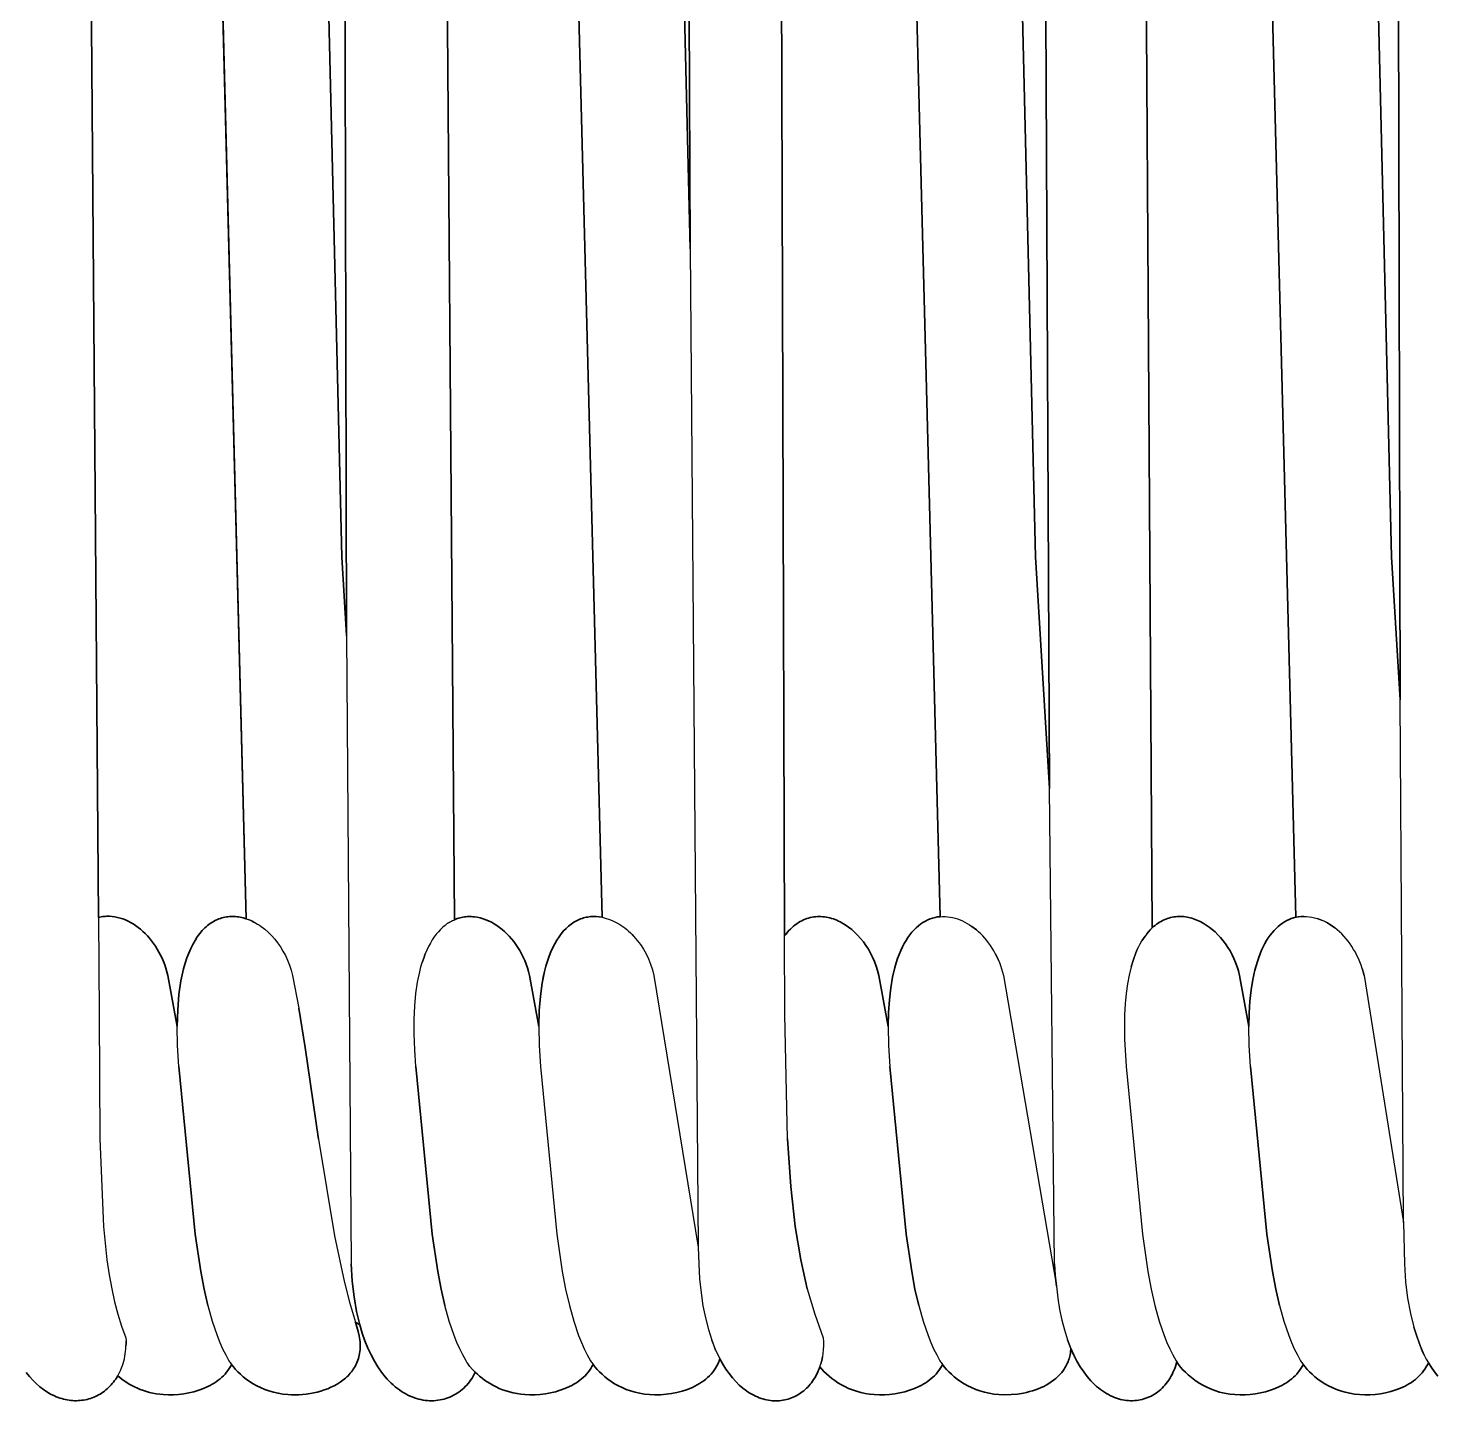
# Model space of a CAD drawing. Header units: millimetres. Extents: x 0 to 1881, y -1115 to 723.
# Drawn here: x 1306 to 1381.3, y -1089.4 to -1016.1 of the extents above; entities that cross this region are included whole.
import ezdxf

# ---------------------------------------------------------------- set-up
doc = ezdxf.new("R2010")
doc.units = ezdxf.units.MM
doc.layers.add('Blocks', color=7, linetype='Continuous')
doc.layers.add('Blocks$Inner', color=7, linetype='Continuous', lineweight=25, true_color=0x007f00)
doc.layers.add('Blocks$Outline', color=7, linetype='Continuous', lineweight=35, true_color=0xff3f3f)

# ---------------------------------------------------------------- blocks, each defined once
blk = doc.blocks.new('PK4 Lounge Chair Top')
at = {"layer": 'Blocks$Inner'}
for p, q in [((169.142, 52.365), (180.15, -373.057)), ((150.492, 38.256), (161.137, -373.135)), ((211.934, -373.203), (211.761, -373.138))]:
    blk.add_line(p, q, dxfattribs=at)
for points in [[(163.133, 57.37), (165.096, -172.258), (166.271, -257.038), (166.491, -358.009), (166.747, -391.571), (166.802, -392.492), (166.9, -393.34), (167.037, -394.122), (167.208, -394.839), (167.037, -394.122), (166.9, -393.34), (166.802, -392.492), (166.747, -391.571)], [(168.965, 79.216), (169.142, 52.365), (170.708, -175.589), (172.266, -373.185)], [(184.526, -257.038), (184.862, -337.336), (185.295, -390.679), (185.318, -391.571), (185.363, -392.372), (185.439, -393.118), (185.543, -393.814), (185.672, -394.462), (185.832, -395.086), (186.015, -395.658), (186.22, -396.178), (186.33, -396.42), (186.445, -396.65), (186.602, -396.933), (186.767, -397.196), (186.937, -397.439), (187.113, -397.661), (187.294, -397.864), (187.48, -398.048), (187.669, -398.213), (187.861, -398.359), (187.958, -398.425), (188.056, -398.486), (188.154, -398.544), (188.253, -398.596), (188.351, -398.644), (188.451, -398.688), (188.55, -398.727), (188.649, -398.762), (188.749, -398.793), (188.848, -398.82), (188.947, -398.842), (189.046, -398.861), (189.144, -398.875), (189.242, -398.885), (189.34, -398.891), (189.437, -398.893), (189.534, -398.891), (189.629, -398.885), (189.724, -398.875), (189.818, -398.862), (189.912, -398.844), (190.004, -398.823), (190.095, -398.798), (190.185, -398.77), (190.273, -398.738), (190.361, -398.702), (190.447, -398.662), (190.531, -398.619), (190.614, -398.573), (190.695, -398.523), (190.775, -398.47), (190.852, -398.414), (190.928, -398.354), (191.002, -398.29), (191.074, -398.224), (191.144, -398.154), (191.211, -398.082), (191.276, -398.006), (191.339, -397.927), (191.4, -397.845), (191.458, -397.759), (191.513, -397.671), (191.566, -397.58), (191.616, -397.486), (191.663, -397.39), (191.707, -397.29), (191.748, -397.188), (191.787, -397.083), (191.841, -396.911)], [(209.257, -373.941), (209.351, -373.829), (209.446, -373.724), (209.544, -373.628), (208.295, -175.589), (207.652, -2.904), (207.345, 79.216)], [(220.869, -376.161), (220.822, -375.972), (220.768, -375.787), (220.822, -375.972), (220.869, -376.161), (222.985, -389.36), (222.791, -361.435), (222.557, -257.038), (221.381, -172.258), (219.693, 57.053), (219.546, 81.434)], [(150.692, 80.827), (150.604, 80.715), (150.518, 80.598), (150.353, 80.35), (150.2, 80.082), (150.229, 79.874), (150.25, 79.66), (150.263, 79.44), (150.267, 79.216), (150.492, 38.256), (151.693, -175.589), (153.25, -373.065)], [(197.057, -373.509), (197.178, -373.416), (197.301, -373.333), (197.427, -373.26), (197.554, -373.197), (197.684, -373.144), (197.814, -373.101), (197.88, -373.082), (197.947, -373.066), (198.08, -373.041), (198.214, -373.025), (189.186, -24.148), (186.586, 76.332), (186.571, 76.831), (186.579, 77.306), (186.611, 77.758)], [(201.164, -374.995), (201.241, -375.149), (201.314, -375.308), (201.381, -375.471), (201.443, -375.638), (201.5, -375.808), (201.55, -375.983), (201.594, -376.161), (204.428, -392.768), (204.372, -392.185), (204.334, -391.571), (204.058, -366.17), (203.32, -353.794), (193.409, 58.274), (193.255, 58.471), (193.106, 58.685), (192.96, 58.915), (192.82, 59.161), (192.685, 59.422), (192.557, 59.7)], [(156.347, 57.529), (166.24, -353.794), (166.491, -358.009)], [(184.862, -337.336), (175.368, 57.29), (175.436, 57.278), (175.504, 57.269), (175.571, 57.262), (175.638, 57.259)], [(204.058, -366.17), (203.541, -257.038), (201.478, 57.455)], [(212.443, 57.501), (222.335, -353.794), (222.791, -361.435)], [(216.622, -373.299), (216.74, -373.233), (216.861, -373.177), (216.983, -373.129), (217.106, -373.089), (217.23, -373.057), (207.652, -2.904)], [(189.905, -374.053), (189.28, -175.589), (189.186, -24.148)], [(153.822, -373.006), (153.678, -373.006), (153.534, -373.015), (153.463, -373.024), (153.392, -373.035), (153.321, -373.048), (153.25, -373.065), (153.278, -378.26), (153.322, -384.903), (153.516, -389.57), (153.696, -391.363), (153.812, -392.158)], [(157.451, -378.886), (156.947, -376.161), (156.899, -375.97), (156.844, -375.782), (156.782, -375.6), (156.714, -375.421), (156.64, -375.247), (156.56, -375.078), (156.474, -374.914), (156.382, -374.756), (156.285, -374.602), (156.184, -374.455), (156.078, -374.313), (155.967, -374.178), (155.852, -374.048), (155.734, -373.925), (155.612, -373.809), (155.486, -373.7), (155.358, -373.598), (155.226, -373.503), (155.093, -373.416), (154.957, -373.337), (154.819, -373.265), (154.679, -373.202), (154.538, -373.147), (154.396, -373.101), (154.253, -373.063), (154.11, -373.035), (153.966, -373.016), (153.822, -373.006), (153.75, -373.004), (153.678, -373.006), (153.606, -373.009), (153.534, -373.015)], [(159.367, -373.293), (159.291, -373.339), (159.216, -373.389), (159.142, -373.443), (159.069, -373.501)], [(159.52, -373.211), (159.443, -373.25), (159.367, -373.293), (159.443, -373.25), (159.52, -373.211), (159.598, -373.175), (159.677, -373.144), (159.756, -373.115)], [(159.598, -373.175), (159.677, -373.144), (159.756, -373.115), (159.835, -373.09), (159.915, -373.069), (159.995, -373.051)], [(159.835, -373.09), (159.915, -373.069), (159.995, -373.051), (160.076, -373.036), (160.157, -373.025), (160.239, -373.017), (160.32, -373.012), (160.402, -373.011), (160.484, -373.012), (160.566, -373.017), (160.648, -373.025), (160.729, -373.036), (160.811, -373.05), (160.975, -373.087), (161.137, -373.135), (161.241, -373.172), (161.343, -373.214), (161.445, -373.26), (161.547, -373.31), (161.647, -373.364), (161.547, -373.31), (161.446, -373.26), (161.344, -373.214), (161.241, -373.172)], [(160.484, -373.012), (160.566, -373.017), (160.648, -373.025)], [(160.811, -373.05), (160.893, -373.067), (160.975, -373.087)], [(172.136, -373.246), (172.008, -373.317), (171.882, -373.398), (171.759, -373.49), (171.638, -373.592), (171.52, -373.705), (171.405, -373.828), (171.293, -373.963), (171.185, -374.11), (171.08, -374.267), (170.98, -374.437), (170.883, -374.618), (170.792, -374.812), (170.705, -375.017), (170.623, -375.235), (170.546, -375.466)], [(171.882, -373.398), (172.008, -373.317), (172.136, -373.246), (172.266, -373.185), (172.34, -373.155), (172.414, -373.128), (172.489, -373.104), (172.564, -373.083), (172.64, -373.066), (172.715, -373.051), (172.792, -373.039), (172.868, -373.029), (172.945, -373.023), (173.021, -373.02), (173.098, -373.019), (173.175, -373.021), (173.252, -373.026), (173.329, -373.034)], [(172.564, -373.083), (172.64, -373.066), (172.715, -373.051)], [(173.021, -373.02), (173.098, -373.019), (173.175, -373.021), (173.252, -373.026), (173.329, -373.034), (173.483, -373.057), (173.636, -373.09), (173.789, -373.134), (173.94, -373.187), (174.089, -373.251), (174.238, -373.323), (174.383, -373.405), (174.527, -373.496), (174.667, -373.595)], [(177.973, -373.933), (178.099, -373.783), (178.23, -373.648), (178.364, -373.526), (178.432, -373.471), (178.502, -373.419), (178.572, -373.37), (178.642, -373.324), (178.714, -373.282)], [(178.572, -373.37), (178.642, -373.324), (178.714, -373.282), (178.786, -373.243), (178.859, -373.207), (178.932, -373.174), (179.006, -373.145), (179.08, -373.118), (179.155, -373.095), (179.23, -373.075), (179.306, -373.057), (179.382, -373.043), (179.458, -373.032), (179.534, -373.023), (179.611, -373.018), (179.534, -373.023), (179.458, -373.032)], [(178.859, -373.207), (178.932, -373.174), (179.006, -373.145), (179.08, -373.118)], [(179.611, -373.018), (179.688, -373.015), (179.765, -373.015), (179.842, -373.018), (179.996, -373.033), (180.15, -373.057), (180.265, -373.083), (180.379, -373.114), (180.493, -373.15), (180.606, -373.192), (180.718, -373.24), (180.829, -373.292), (180.939, -373.35)], [(180.718, -373.24), (180.829, -373.292), (180.939, -373.35), (181.047, -373.413), (181.155, -373.48), (181.26, -373.553), (181.364, -373.63)], [(190.057, -384.903), (189.914, -378.26), (189.905, -374.053), (189.981, -373.953), (190.059, -373.858), (190.138, -373.769), (190.219, -373.685), (190.301, -373.606), (190.385, -373.533), (190.469, -373.465), (190.556, -373.402), (190.643, -373.343), (190.731, -373.29), (190.821, -373.242), (190.911, -373.199), (191.002, -373.16), (191.094, -373.126), (191.186, -373.097), (191.094, -373.126), (191.002, -373.16), (190.911, -373.199)], [(191.657, -373.02), (191.562, -373.027), (191.467, -373.038), (191.373, -373.053), (191.279, -373.073), (191.186, -373.097)], [(194.797, -375.664), (194.708, -375.426), (194.609, -375.197), (194.499, -374.977), (194.38, -374.766), (194.251, -374.564), (194.114, -374.373), (193.969, -374.192), (193.818, -374.022), (193.659, -373.863), (193.494, -373.717), (193.324, -373.583), (193.15, -373.462), (192.971, -373.355), (192.88, -373.306), (192.789, -373.261), (192.696, -373.22), (192.604, -373.182), (192.51, -373.148), (192.416, -373.118), (192.322, -373.092), (192.227, -373.069), (192.132, -373.051), (192.037, -373.036), (191.942, -373.026), (191.847, -373.02), (191.752, -373.018), (191.657, -373.02), (191.562, -373.027), (191.467, -373.038), (191.373, -373.053)], [(191.942, -373.026), (192.037, -373.036), (192.132, -373.051), (192.227, -373.069), (192.322, -373.092)], [(192.971, -373.355), (192.789, -373.261), (192.604, -373.182), (192.51, -373.148), (192.416, -373.118)], [(195.872, -375.491), (195.947, -375.262), (196.027, -375.044), (196.112, -374.839), (196.201, -374.645), (196.295, -374.464), (196.393, -374.294), (196.495, -374.135), (196.601, -373.988), (196.71, -373.852), (196.823, -373.727), (196.938, -373.613), (197.057, -373.509), (197.177, -373.416), (197.301, -373.333)], [(197.947, -373.066), (197.814, -373.101), (197.684, -373.144), (197.554, -373.197)], [(198.214, -373.025), (198.348, -373.018), (198.482, -373.019), (198.615, -373.029), (198.749, -373.046), (198.883, -373.072), (199.016, -373.105), (199.149, -373.146), (199.28, -373.194), (199.411, -373.25), (199.54, -373.312), (199.667, -373.382), (199.793, -373.458), (199.916, -373.541), (200.038, -373.631), (200.157, -373.727)], [(210.618, -373.054), (210.531, -373.074), (210.445, -373.097), (210.359, -373.124), (210.274, -373.156), (210.189, -373.191), (210.105, -373.231), (210.022, -373.275), (209.94, -373.323), (209.859, -373.375), (209.779, -373.431), (209.699, -373.492), (209.621, -373.558), (209.544, -373.628)], [(210.969, -373.015), (210.881, -373.019), (210.793, -373.027), (210.705, -373.039), (210.618, -373.054), (210.531, -373.074), (210.445, -373.097)], [(211.498, -373.066), (211.41, -373.049), (211.322, -373.035), (211.234, -373.024), (211.145, -373.018), (211.057, -373.014), (210.969, -373.015), (210.881, -373.019), (210.793, -373.027)], [(212.759, -373.708), (212.601, -373.584), (212.44, -373.471), (212.274, -373.369), (212.106, -373.28), (211.934, -373.203), (211.848, -373.169), (211.761, -373.138), (211.674, -373.111), (211.586, -373.087), (211.498, -373.066), (211.586, -373.087), (211.674, -373.111)], [(216.167, -373.651), (216.277, -373.549), (216.39, -373.457), (216.505, -373.373), (216.622, -373.299), (216.74, -373.233), (216.861, -373.177)], [(217.653, -373.01), (217.511, -373.016), (217.37, -373.032), (217.3, -373.043), (217.23, -373.057), (217.37, -373.032), (217.441, -373.023), (217.512, -373.016), (217.653, -373.01), (217.795, -373.014), (217.938, -373.027), (218.08, -373.049), (218.221, -373.08)], [(217.938, -373.027), (218.08, -373.049), (218.221, -373.08), (218.362, -373.119), (218.503, -373.167), (218.641, -373.224)], [(220.768, -375.787), (220.708, -375.607), (220.641, -375.43), (220.568, -375.259), (220.489, -375.092), (220.404, -374.929), (220.314, -374.772), (220.219, -374.621), (220.12, -374.475), (220.015, -374.334), (219.907, -374.2), (219.794, -374.071), (219.678, -373.949), (219.558, -373.834), (219.434, -373.725), (219.308, -373.623), (219.179, -373.528), (219.048, -373.44), (218.914, -373.36), (218.779, -373.288), (218.641, -373.224), (218.502, -373.167), (218.362, -373.119)], [(218.779, -373.288), (218.914, -373.36), (219.048, -373.44), (219.179, -373.528), (219.308, -373.623)], [(155.967, -374.178), (155.852, -374.048), (155.734, -373.925)], [(158.169, -374.728), (158.281, -374.503), (158.399, -374.294), (158.523, -374.103), (158.653, -373.928), (158.787, -373.77), (158.856, -373.697), (158.926, -373.627)], [(158.787, -373.77), (158.856, -373.697), (158.926, -373.627), (158.997, -373.562), (159.069, -373.501), (159.142, -373.443), (159.216, -373.389)], [(161.647, -373.364), (161.746, -373.423), (161.844, -373.486), (161.941, -373.553), (162.13, -373.698), (162.313, -373.859), (162.488, -374.034), (162.656, -374.223), (162.814, -374.425), (162.963, -374.64), (163.101, -374.867), (163.227, -375.105), (163.342, -375.355), (163.443, -375.614), (163.53, -375.883), (163.602, -376.161), (163.945, -377.91), (164.282, -380.018), (164.993, -384.916), (165.852, -390.07), (166.373, -392.496), (166.663, -393.629), (166.974, -394.692), (167.208, -394.839), (167.339, -395.28), (167.482, -395.692), (167.638, -396.077), (167.805, -396.436), (167.982, -396.768), (168.169, -397.073), (168.364, -397.354), (168.567, -397.609), (168.671, -397.727), (168.777, -397.839), (168.884, -397.946), (168.993, -398.046), (169.102, -398.14), (169.213, -398.228), (169.325, -398.311), (169.438, -398.388), (169.552, -398.459), (169.666, -398.524), (169.78, -398.584), (169.896, -398.638), (170.011, -398.687), (170.127, -398.73), (170.243, -398.768), (170.359, -398.801), (170.474, -398.828), (170.59, -398.85), (170.705, -398.867), (170.819, -398.879), (170.933, -398.886), (171.047, -398.888), (171.159, -398.885), (171.271, -398.877), (171.382, -398.864), (171.491, -398.846), (171.599, -398.824), (171.706, -398.797), (171.811, -398.766), (171.915, -398.729), (172.017, -398.689), (172.117, -398.644), (172.215, -398.595), (172.311, -398.541), (172.405, -398.483), (172.497, -398.421), (172.586, -398.355), (172.673, -398.284), (172.757, -398.21), (172.839, -398.131), (172.917, -398.049), (172.993, -397.963), (173.065, -397.873), (173.135, -397.779), (173.201, -397.682), (173.263, -397.581), (173.323, -397.476), (173.378, -397.368), (173.227, -397.211), (173.093, -397.056), (173.033, -396.979), (172.978, -396.903), (172.927, -396.829), (172.882, -396.756), (172.708, -396.444), (172.543, -396.115), (172.389, -395.768), (172.244, -395.406), (171.981, -394.633), (171.75, -393.802), (171.548, -392.918), (171.371, -391.985), (171.079, -389.992), (170.208, -381.033), (170.142, -380.131), (170.11, -379.291), (170.112, -378.511), (170.144, -377.79), (170.206, -377.127), (170.294, -376.519), (170.408, -375.966), (170.474, -375.71), (170.546, -375.466), (170.623, -375.235), (170.705, -375.017)], [(161.941, -373.553), (162.036, -373.623), (162.13, -373.698)], [(174.383, -373.405), (174.527, -373.496), (174.667, -373.595), (174.805, -373.703), (174.939, -373.819), (175.069, -373.943), (175.195, -374.074), (175.317, -374.213), (175.433, -374.36), (175.545, -374.513), (175.652, -374.672), (175.753, -374.839), (175.847, -375.011), (175.935, -375.189), (176.017, -375.373), (176.091, -375.562), (176.158, -375.757), (176.218, -375.956), (176.269, -376.161), (176.773, -378.886)], [(176.795, -378.046), (176.855, -377.279), (176.949, -376.583), (177.009, -376.261), (177.076, -375.956), (177.151, -375.668), (177.232, -375.396), (177.321, -375.141), (177.415, -374.901), (177.516, -374.677), (177.622, -374.468), (177.734, -374.275), (177.852, -374.096), (177.973, -373.933), (177.851, -374.096), (177.734, -374.275), (177.623, -374.468), (177.516, -374.677)], [(178.23, -373.648), (178.297, -373.585), (178.364, -373.526)], [(181.155, -373.48), (181.26, -373.553), (181.364, -373.63), (181.467, -373.712), (181.567, -373.798), (181.665, -373.888), (181.855, -374.083)], [(181.665, -373.888), (181.761, -373.984), (181.855, -374.083), (182.035, -374.293), (182.204, -374.52), (182.361, -374.761), (182.504, -375.016), (182.634, -375.284), (182.747, -375.565), (182.845, -375.857)], [(190.138, -373.769), (190.059, -373.858), (189.981, -373.953)], [(194.114, -374.373), (193.97, -374.192), (193.818, -374.022), (193.659, -373.863)], [(200.902, -374.56), (200.807, -374.425), (200.707, -374.294), (200.604, -374.17), (200.496, -374.05), (200.386, -373.937), (200.273, -373.829), (200.157, -373.727), (200.038, -373.631), (199.916, -373.541)], [(208.42, -375.712), (208.542, -375.313), (208.68, -374.949), (208.753, -374.78), (208.83, -374.62), (208.91, -374.468), (208.992, -374.324), (209.078, -374.188), (209.166, -374.061)], [(209.446, -373.724), (209.351, -373.829), (209.257, -373.941), (209.166, -374.061), (209.078, -374.188), (208.992, -374.324)], [(212.44, -373.471), (212.602, -373.584), (212.759, -373.708), (212.912, -373.843), (213.061, -373.988), (213.203, -374.143), (213.34, -374.308)], [(213.061, -373.988), (213.203, -374.143), (213.34, -374.308), (213.47, -374.482), (213.593, -374.665), (213.708, -374.856), (213.815, -375.056), (213.914, -375.263), (214.004, -375.477), (214.084, -375.699)], [(215.038, -375.885), (215.167, -375.425), (215.239, -375.212), (215.315, -375.009), (215.395, -374.817), (215.479, -374.636), (215.567, -374.465), (215.659, -374.304), (215.754, -374.154), (215.853, -374.013), (215.955, -373.883), (216.06, -373.762), (216.167, -373.651), (216.277, -373.549), (216.39, -373.456), (216.505, -373.373)], [(220.015, -374.334), (219.907, -374.2), (219.794, -374.071)], [(156.382, -374.756), (156.474, -374.914), (156.56, -375.078), (156.64, -375.247)], [(159.083, -393.802), (158.881, -392.918), (158.704, -391.985), (158.412, -389.992), (157.541, -381.033), (157.469, -379.91), (157.451, -378.886), (157.476, -377.995), (157.543, -377.187), (157.649, -376.459), (157.716, -376.124), (157.791, -375.808), (157.874, -375.51), (157.965, -375.232), (158.064, -374.971), (158.169, -374.728), (158.281, -374.503), (158.399, -374.294)], [(201.314, -375.308), (201.241, -375.149), (201.164, -374.995), (201.081, -374.845), (200.994, -374.7), (200.902, -374.56), (200.807, -374.425), (200.707, -374.294)], [(208.753, -374.78), (208.68, -374.949), (208.543, -375.313), (208.42, -375.712), (208.313, -376.147), (208.224, -376.619), (208.151, -377.128), (208.098, -377.677), (208.065, -378.265), (208.062, -379.565), (208.153, -381.033), (209.024, -389.992), (209.316, -391.985), (209.493, -392.918), (209.695, -393.802)], [(215.567, -374.465), (215.659, -374.304), (215.754, -374.154)], [(182.634, -375.284), (182.747, -375.565), (182.845, -375.857), (182.924, -376.161), (185.295, -390.679)], [(195.443, -378.885), (194.939, -376.161), (194.874, -375.908), (194.797, -375.664), (194.708, -375.426), (194.609, -375.197)], [(195.802, -375.734), (195.68, -376.257), (195.581, -376.832), (195.68, -376.257), (195.802, -375.734), (195.872, -375.492), (195.947, -375.262), (196.027, -375.044)], [(201.381, -375.471), (201.443, -375.638), (201.5, -375.808), (201.55, -375.983)], [(213.914, -375.263), (214.004, -375.477), (214.084, -375.699), (214.154, -375.927), (214.214, -376.161), (214.718, -378.885)], [(214.808, -381.033), (215.679, -389.992), (215.971, -391.985), (216.148, -392.918), (216.35, -393.802), (216.148, -392.918), (215.971, -391.985), (215.679, -389.992), (214.808, -381.033), (214.736, -379.91), (214.718, -378.885), (214.734, -378.188), (214.775, -377.541), (214.84, -376.942), (214.928, -376.39), (215.038, -375.885), (215.167, -375.425), (215.239, -375.212)], [(220.568, -375.259), (220.489, -375.092), (220.404, -374.929)], [(177.076, -375.956), (176.95, -376.583), (176.855, -377.279), (176.795, -378.046), (176.773, -378.886), (176.791, -379.91), (176.863, -381.033), (177.734, -389.992), (178.026, -391.985), (178.203, -392.918), (178.405, -393.802)], [(195.581, -376.832), (195.507, -377.461), (195.46, -378.145), (195.443, -378.885), (195.46, -379.91), (195.533, -381.033)], [(164.993, -384.916), (164.282, -380.018), (163.945, -377.91)], [(157.541, -381.033), (158.412, -389.992), (158.704, -391.985), (158.881, -392.918), (159.083, -393.802), (159.314, -394.633), (159.577, -395.406), (159.722, -395.768), (159.876, -396.115), (160.04, -396.444), (160.215, -396.756), (160.245, -396.803), (160.278, -396.851), (160.348, -396.949), (160.449, -397.079), (160.562, -397.212), (160.688, -397.345), (160.827, -397.477), (160.978, -397.608), (161.141, -397.735), (161.315, -397.859), (161.501, -397.976), (161.698, -398.087), (161.906, -398.189), (162.124, -398.282), (162.352, -398.364), (162.59, -398.434), (162.838, -398.49), (163.095, -398.532), (163.36, -398.559), (163.556, -398.568), (163.753, -398.57), (163.951, -398.564), (164.15, -398.551), (164.348, -398.53), (164.545, -398.502), (164.74, -398.466), (164.933, -398.422), (165.122, -398.37), (165.308, -398.311), (165.49, -398.244), (165.666, -398.169), (165.836, -398.086), (166, -397.995), (166.157, -397.896), (166.306, -397.789), (166.446, -397.674), (166.512, -397.614), (166.576, -397.551), (166.638, -397.486), (166.697, -397.419), (166.754, -397.35), (166.807, -397.279), (166.858, -397.206), (166.906, -397.131), (166.951, -397.054), (166.993, -396.975), (167.032, -396.893), (167.067, -396.81), (167.099, -396.724), (167.128, -396.636), (167.153, -396.546), (167.175, -396.454), (167.192, -396.36), (167.206, -396.264), (167.216, -396.165), (167.223, -396.065), (167.225, -395.962), (167.223, -395.857), (167.217, -395.75), (167.206, -395.64), (167.191, -395.529), (167.172, -395.415), (167.12, -395.181), (167.048, -394.938), (166.974, -394.692)], [(170.208, -381.033), (171.079, -389.992), (171.371, -391.985), (171.548, -392.918), (171.75, -393.802)], [(176.863, -381.033), (177.734, -389.992), (178.026, -391.985), (178.203, -392.918), (178.405, -393.802), (178.636, -394.633), (178.9, -395.406), (179.044, -395.768), (179.199, -396.115), (179.363, -396.444), (179.537, -396.756), (179.567, -396.803), (179.6, -396.851), (179.67, -396.949), (179.771, -397.079), (179.884, -397.212), (180.01, -397.345), (180.149, -397.477), (180.3, -397.608), (180.463, -397.735), (180.638, -397.859), (180.824, -397.976), (181.021, -398.087), (181.228, -398.189), (181.446, -398.282), (181.674, -398.364), (181.913, -398.434), (182.16, -398.49), (182.417, -398.532), (182.683, -398.559), (182.976, -398.57), (183.271, -398.564), (183.568, -398.541), (183.863, -398.502), (184.154, -398.446), (184.439, -398.372), (184.715, -398.281), (184.85, -398.229), (184.981, -398.172), (185.109, -398.111), (185.233, -398.045), (185.354, -397.975), (185.471, -397.901), (185.583, -397.822), (185.691, -397.739), (185.793, -397.651), (185.89, -397.558), (185.982, -397.461), (186.068, -397.359), (186.148, -397.252), (186.221, -397.141), (186.288, -397.025), (186.348, -396.905), (186.375, -396.843), (186.4, -396.78), (186.445, -396.65)], [(197.075, -393.802), (196.873, -392.918), (196.696, -391.985), (196.404, -389.992), (195.533, -381.033), (196.404, -389.992), (196.696, -391.985), (196.873, -392.918), (197.075, -393.802), (197.306, -394.633), (197.569, -395.406), (197.714, -395.768), (197.869, -396.115), (198.033, -396.444), (198.207, -396.756), (198.237, -396.803), (198.27, -396.851), (198.34, -396.949), (198.441, -397.079), (198.554, -397.212), (198.68, -397.345), (198.819, -397.477), (198.97, -397.608), (199.133, -397.735), (199.307, -397.859), (199.493, -397.976), (199.69, -398.087), (199.898, -398.189), (200.116, -398.282), (200.344, -398.364), (200.582, -398.434), (200.83, -398.49), (201.087, -398.532), (201.353, -398.559), (201.681, -398.57), (202.012, -398.56), (202.344, -398.529), (202.672, -398.477), (202.834, -398.442), (202.994, -398.403), (203.152, -398.357), (203.307, -398.307), (203.459, -398.251), (203.607, -398.189), (203.751, -398.122), (203.891, -398.049), (204.026, -397.97), (204.156, -397.886), (204.28, -397.796), (204.398, -397.701), (204.51, -397.6), (204.615, -397.493), (204.713, -397.38), (204.803, -397.262), (204.845, -397.2), (204.885, -397.137), (204.924, -397.073), (204.959, -397.007), (204.993, -396.94), (205.025, -396.871), (205.054, -396.801), (205.081, -396.729), (205.105, -396.656), (205.127, -396.581), (205.147, -396.505), (205.164, -396.427), (205.178, -396.348), (205.19, -396.267), (205.205, -396.102), (205.112, -395.869), (205.024, -395.625)], [(208.153, -381.033), (209.024, -389.992), (209.316, -391.985), (209.493, -392.918), (209.695, -393.802), (209.926, -394.633), (210.189, -395.406), (210.334, -395.768), (210.488, -396.115), (210.653, -396.444), (210.827, -396.756), (210.866, -396.812), (210.958, -396.948), (211.065, -397.087), (211.188, -397.228), (211.324, -397.37), (211.476, -397.511), (211.641, -397.65), (211.819, -397.785), (212.011, -397.914), (212.215, -398.035), (212.432, -398.149), (212.661, -398.252), (212.901, -398.343), (213.153, -398.421), (213.416, -398.483), (213.689, -398.53), (213.973, -398.559), (214.244, -398.569), (214.517, -398.566), (214.792, -398.548), (215.066, -398.515), (215.336, -398.468), (215.603, -398.406), (215.863, -398.33), (216.114, -398.238), (216.356, -398.131), (216.473, -398.072), (216.586, -398.009), (216.696, -397.942), (216.802, -397.872), (216.905, -397.797), (217.003, -397.719), (217.097, -397.636), (217.187, -397.55), (217.271, -397.46), (217.351, -397.365), (217.426, -397.267), (217.495, -397.165), (217.558, -397.059), (217.615, -396.949)], [(191.117, -392.901), (190.765, -391.363), (190.469, -389.57), (190.231, -387.444), (190.057, -384.903), (190.231, -387.444), (190.469, -389.57), (190.765, -391.363), (191.117, -392.901), (191.521, -394.264), (191.974, -395.532), (191.984, -395.747), (191.983, -395.956), (191.973, -396.159)], [(153.516, -389.57), (153.696, -391.363), (153.812, -392.158), (153.946, -392.901), (154.101, -393.599), (154.279, -394.264), (154.479, -394.905), (154.704, -395.532), (154.712, -395.681), (154.714, -395.828), (154.711, -395.971)], [(222.985, -389.36), (223.032, -391.571), (223.091, -392.533), (223.198, -393.415), (223.347, -394.223), (223.533, -394.962), (223.7, -395.497), (223.884, -395.993), (224.087, -396.447), (224.195, -396.658), (224.307, -396.857), (224.467, -397.112), (224.633, -397.349), (224.804, -397.568)], [(204.334, -391.571), (204.372, -392.185), (204.428, -392.768), (204.505, -393.412), (204.604, -394.016), (204.723, -394.581), (204.861, -395.107), (205.024, -395.625), (205.205, -396.102), (205.362, -396.45), (205.529, -396.773), (205.704, -397.072), (205.887, -397.346), (206.077, -397.596), (206.273, -397.823), (206.474, -398.026), (206.577, -398.12), (206.68, -398.207), (206.785, -398.289), (206.89, -398.366), (206.995, -398.437), (207.102, -398.502), (207.209, -398.562), (207.316, -398.617), (207.424, -398.667), (207.532, -398.711), (207.64, -398.751), (207.748, -398.785), (207.856, -398.814), (207.964, -398.838), (208.072, -398.857), (208.179, -398.872), (208.285, -398.881), (208.391, -398.886), (208.497, -398.886), (208.601, -398.881), (208.705, -398.871), (208.808, -398.857), (208.909, -398.839), (209.009, -398.816), (209.109, -398.788), (209.206, -398.756), (209.302, -398.72), (209.397, -398.68), (209.49, -398.635), (209.581, -398.586), (209.67, -398.533), (209.757, -398.476), (209.842, -398.415), (209.925, -398.35), (210.005, -398.281), (210.083, -398.208), (210.159, -398.131), (210.232, -398.051), (210.302, -397.967), (210.369, -397.879), (210.434, -397.788), (210.495, -397.693), (210.553, -397.595), (210.608, -397.493), (210.66, -397.387), (210.709, -397.279), (210.753, -397.167), (210.795, -397.052), (210.832, -396.934), (210.866, -396.812)], [(153.946, -392.901), (154.102, -393.599), (154.279, -394.264)], [(216.35, -393.802), (216.581, -394.633), (216.845, -395.406), (216.989, -395.768), (217.144, -396.115), (217.308, -396.444), (217.482, -396.756), (217.512, -396.803), (217.545, -396.851), (217.615, -396.949), (217.716, -397.079), (217.829, -397.212), (217.956, -397.345), (218.094, -397.477), (218.245, -397.608), (218.408, -397.735), (218.583, -397.859), (218.769, -397.976), (218.965, -398.087), (219.173, -398.189), (219.391, -398.282), (219.62, -398.364), (219.858, -398.434), (220.105, -398.49), (220.362, -398.532), (220.628, -398.559), (220.906, -398.569), (221.186, -398.565), (221.467, -398.546), (221.747, -398.511), (222.024, -398.461), (222.295, -398.395), (222.56, -398.314), (222.816, -398.217), (222.94, -398.163), (223.061, -398.104), (223.178, -398.042), (223.293, -397.975), (223.403, -397.905), (223.51, -397.83), (223.613, -397.751), (223.711, -397.669), (223.804, -397.582), (223.892, -397.491), (223.976, -397.396), (224.054, -397.296), (224.126, -397.193), (224.193, -397.085), (224.253, -396.973), (224.307, -396.857)], [(224.087, -396.447), (223.983, -396.225), (223.884, -395.993), (223.7, -395.497), (223.533, -394.962)], [(149.379, -397.375), (149.554, -397.593), (149.733, -397.793), (149.917, -397.975), (150.105, -398.14), (150.296, -398.287), (150.489, -398.418), (150.685, -398.532), (150.882, -398.629), (150.981, -398.672), (151.08, -398.711), (151.179, -398.745), (151.279, -398.776), (151.378, -398.803), (151.477, -398.826), (151.576, -398.845), (151.674, -398.861), (151.772, -398.872), (151.87, -398.88), (151.968, -398.885), (152.065, -398.885), (152.161, -398.882), (152.257, -398.876), (152.351, -398.865), (152.445, -398.852), (152.539, -398.835), (152.631, -398.814), (152.722, -398.79), (152.812, -398.763), (152.9, -398.732), (152.988, -398.698), (153.074, -398.661), (153.159, -398.621), (153.242, -398.577), (153.324, -398.53), (153.404, -398.48), (153.483, -398.427), (153.56, -398.371), (153.635, -398.312), (153.708, -398.249), (153.779, -398.184), (153.848, -398.116), (153.915, -398.045), (153.979, -397.971), (154.042, -397.895), (154.102, -397.815), (154.16, -397.733), (154.215, -397.648), (154.268, -397.561), (154.325, -397.457), (154.379, -397.35), (154.43, -397.24), (154.477, -397.127), (154.52, -397.011), (154.559, -396.892), (154.594, -396.769), (154.625, -396.644), (154.651, -396.515), (154.673, -396.383), (154.691, -396.249), (154.704, -396.111), (154.711, -395.971), (154.714, -395.828), (154.712, -395.681)], [(186.22, -396.178), (186.115, -395.924), (186.015, -395.658)], [(191.984, -395.747), (191.983, -395.956), (191.973, -396.159), (191.953, -396.356), (191.925, -396.547), (191.887, -396.732), (191.841, -396.911), (191.887, -396.732), (191.925, -396.547)], [(154.268, -397.561), (154.497, -397.743), (154.621, -397.83), (154.75, -397.915), (154.884, -397.997), (155.025, -398.076), (155.17, -398.15), (155.321, -398.219), (155.477, -398.284), (155.638, -398.343), (155.804, -398.397), (155.975, -398.444), (156.15, -398.484), (156.331, -398.517), (156.516, -398.542), (156.705, -398.559), (156.976, -398.569), (157.25, -398.566), (157.524, -398.548), (157.798, -398.515), (158.069, -398.468), (158.335, -398.406), (158.595, -398.33), (158.847, -398.238), (159.089, -398.131), (159.205, -398.072), (159.319, -398.009), (159.429, -397.942), (159.535, -397.872), (159.637, -397.797), (159.736, -397.719), (159.83, -397.636), (159.919, -397.55), (160.004, -397.46), (160.084, -397.365), (160.158, -397.267), (160.227, -397.165), (160.291, -397.059), (160.348, -396.949)], [(173.227, -397.211), (173.093, -397.056), (172.978, -396.903)], [(173.378, -397.368), (173.49, -397.474), (173.61, -397.579), (173.738, -397.682), (173.873, -397.783), (174.016, -397.88), (174.166, -397.974), (174.323, -398.063), (174.487, -398.148), (174.657, -398.226), (174.834, -398.298), (175.018, -398.363), (175.208, -398.42), (175.404, -398.469), (175.606, -398.509), (175.814, -398.539), (176.028, -398.559), (176.299, -398.569), (176.572, -398.566), (176.847, -398.548), (177.12, -398.515), (177.391, -398.468), (177.658, -398.406), (177.918, -398.33), (178.17, -398.238), (178.411, -398.131), (178.528, -398.072), (178.641, -398.009), (178.751, -397.942), (178.857, -397.872), (178.96, -397.797), (179.058, -397.719), (179.152, -397.636), (179.242, -397.55), (179.326, -397.46), (179.406, -397.365), (179.481, -397.267), (179.55, -397.165), (179.613, -397.059), (179.67, -396.949)], [(191.787, -397.083), (191.893, -397.207), (192.01, -397.331), (192.139, -397.455), (192.278, -397.578), (192.428, -397.698), (192.588, -397.815), (192.758, -397.927), (192.938, -398.034), (193.127, -398.134), (193.326, -398.226), (193.533, -398.309), (193.749, -398.383), (193.974, -398.446), (194.207, -398.497), (194.448, -398.535), (194.697, -398.559), (194.968, -398.569), (195.242, -398.566), (195.516, -398.548), (195.79, -398.515), (196.061, -398.468), (196.328, -398.406), (196.588, -398.33), (196.839, -398.238), (197.081, -398.131), (197.197, -398.072), (197.311, -398.009), (197.421, -397.942), (197.527, -397.872), (197.63, -397.797), (197.728, -397.719), (197.822, -397.636), (197.911, -397.55), (197.996, -397.46), (198.076, -397.365), (198.15, -397.267), (198.219, -397.165), (198.283, -397.059), (198.34, -396.949)]]:
    blk.add_lwpolyline(points, dxfattribs=at)
at = {"layer": 'Blocks$Outline'}
for points in [[(224.804, -397.568), (224.633, -397.349), (224.467, -397.112), (224.307, -396.857), (224.253, -396.973), (224.193, -397.085), (224.126, -397.193), (224.054, -397.296), (223.976, -397.396), (223.892, -397.491), (223.804, -397.582), (223.711, -397.669), (223.613, -397.751), (223.51, -397.83), (223.403, -397.905), (223.293, -397.975), (223.178, -398.042), (223.061, -398.104), (222.94, -398.163), (222.816, -398.217), (222.56, -398.314), (222.295, -398.395), (222.024, -398.461), (221.747, -398.511), (221.467, -398.546), (221.186, -398.565), (220.906, -398.569), (220.628, -398.559), (220.362, -398.532), (220.105, -398.49), (219.858, -398.434), (219.62, -398.364), (219.391, -398.282), (219.173, -398.189), (218.965, -398.087), (218.769, -397.976), (218.583, -397.859), (218.408, -397.735), (218.245, -397.608), (218.094, -397.477), (217.956, -397.345), (217.829, -397.212), (217.716, -397.079), (217.615, -396.949), (217.558, -397.059), (217.495, -397.165), (217.426, -397.267), (217.351, -397.365), (217.271, -397.46), (217.187, -397.55), (217.097, -397.636), (217.003, -397.719), (216.905, -397.797), (216.802, -397.872), (216.696, -397.942), (216.586, -398.009), (216.473, -398.072), (216.356, -398.131), (216.114, -398.238), (215.863, -398.33), (215.603, -398.406), (215.336, -398.468), (215.066, -398.515), (214.792, -398.548), (214.517, -398.566), (214.244, -398.569), (213.973, -398.559), (213.689, -398.53), (213.416, -398.483), (213.153, -398.421), (212.901, -398.343), (212.661, -398.252), (212.432, -398.149), (212.215, -398.035), (212.011, -397.914), (211.819, -397.785), (211.641, -397.65), (211.476, -397.511), (211.324, -397.37), (211.188, -397.228), (211.065, -397.087), (210.958, -396.948), (210.866, -396.812), (210.832, -396.934), (210.795, -397.052), (210.753, -397.167), (210.709, -397.279), (210.66, -397.387), (210.608, -397.493), (210.553, -397.595), (210.495, -397.693), (210.434, -397.788), (210.369, -397.879), (210.302, -397.967), (210.232, -398.051), (210.159, -398.131), (210.083, -398.208), (210.005, -398.281), (209.925, -398.35), (209.842, -398.415), (209.757, -398.476), (209.67, -398.533), (209.581, -398.586), (209.49, -398.635), (209.397, -398.68), (209.302, -398.72), (209.206, -398.756), (209.109, -398.788), (209.009, -398.816), (208.909, -398.839), (208.808, -398.857), (208.705, -398.871), (208.601, -398.881), (208.497, -398.886), (208.391, -398.886), (208.285, -398.881), (208.179, -398.872), (208.072, -398.857), (207.964, -398.838), (207.856, -398.814), (207.748, -398.785), (207.64, -398.751), (207.532, -398.711), (207.424, -398.667), (207.316, -398.617), (207.209, -398.562), (207.102, -398.502), (206.995, -398.437), (206.89, -398.366), (206.785, -398.289), (206.68, -398.207), (206.577, -398.12), (206.474, -398.026), (206.273, -397.823), (206.077, -397.596), (205.887, -397.346), (205.704, -397.072), (205.529, -396.773), (205.362, -396.45), (205.205, -396.102), (205.19, -396.267), (205.178, -396.348), (205.164, -396.427), (205.147, -396.505), (205.127, -396.581), (205.105, -396.656), (205.081, -396.729), (205.054, -396.801), (205.025, -396.871), (204.993, -396.94), (204.959, -397.007), (204.924, -397.073), (204.885, -397.137), (204.845, -397.2), (204.803, -397.262), (204.713, -397.38), (204.615, -397.493), (204.51, -397.6), (204.398, -397.701), (204.28, -397.796), (204.156, -397.886), (204.026, -397.97), (203.891, -398.049), (203.751, -398.122), (203.607, -398.189), (203.459, -398.251), (203.307, -398.307), (203.152, -398.357), (202.994, -398.403), (202.834, -398.442), (202.672, -398.477), (202.344, -398.529), (202.012, -398.56), (201.681, -398.57), (201.353, -398.559), (201.087, -398.532), (200.83, -398.49), (200.582, -398.434), (200.344, -398.364), (200.116, -398.282), (199.898, -398.189), (199.69, -398.087), (199.493, -397.976), (199.307, -397.859), (199.133, -397.735), (198.97, -397.608), (198.819, -397.477), (198.68, -397.345), (198.554, -397.212), (198.441, -397.079), (198.34, -396.949), (198.283, -397.059), (198.219, -397.165), (198.15, -397.267), (198.076, -397.365), (197.996, -397.46), (197.911, -397.55), (197.822, -397.636), (197.728, -397.719), (197.63, -397.797), (197.527, -397.872), (197.421, -397.942), (197.311, -398.009), (197.197, -398.072), (197.081, -398.131), (196.839, -398.238), (196.588, -398.33), (196.328, -398.406), (196.061, -398.468), (195.79, -398.515), (195.516, -398.548), (195.242, -398.566), (194.968, -398.569), (194.697, -398.559), (194.448, -398.535), (194.207, -398.497), (193.974, -398.446), (193.749, -398.383), (193.533, -398.309), (193.326, -398.226), (193.127, -398.134), (192.938, -398.034), (192.758, -397.927), (192.588, -397.815), (192.428, -397.698), (192.278, -397.578), (192.139, -397.455), (192.01, -397.331), (191.893, -397.207), (191.787, -397.083), (191.748, -397.188), (191.707, -397.29), (191.663, -397.39), (191.616, -397.486), (191.566, -397.58), (191.513, -397.671), (191.458, -397.759), (191.4, -397.845), (191.339, -397.927), (191.276, -398.006), (191.211, -398.082), (191.144, -398.154), (191.074, -398.224), (191.002, -398.29), (190.928, -398.354), (190.852, -398.414), (190.775, -398.47), (190.695, -398.523), (190.614, -398.573), (190.531, -398.619), (190.447, -398.662), (190.361, -398.702), (190.273, -398.738), (190.185, -398.77), (190.095, -398.798), (190.004, -398.823), (189.912, -398.844), (189.818, -398.862), (189.724, -398.875), (189.629, -398.885), (189.534, -398.891), (189.437, -398.893), (189.34, -398.891), (189.242, -398.885), (189.144, -398.875), (189.046, -398.861), (188.947, -398.842), (188.848, -398.82), (188.749, -398.793), (188.649, -398.762), (188.55, -398.727), (188.451, -398.688), (188.351, -398.644), (188.253, -398.596), (188.154, -398.544), (188.056, -398.486), (187.958, -398.425), (187.861, -398.359), (187.669, -398.213), (187.48, -398.048), (187.294, -397.864), (187.113, -397.661), (186.937, -397.439), (186.767, -397.196), (186.602, -396.933), (186.445, -396.65), (186.4, -396.78), (186.375, -396.843), (186.348, -396.905), (186.288, -397.025), (186.221, -397.141), (186.148, -397.252), (186.068, -397.359), (185.982, -397.461), (185.89, -397.558), (185.793, -397.651), (185.691, -397.739), (185.583, -397.822), (185.471, -397.901), (185.354, -397.975), (185.233, -398.045), (185.109, -398.111), (184.981, -398.172), (184.85, -398.229), (184.715, -398.281), (184.439, -398.372), (184.154, -398.446), (183.863, -398.502), (183.568, -398.541), (183.271, -398.564), (182.976, -398.57), (182.683, -398.559), (182.417, -398.532), (182.16, -398.49), (181.913, -398.434), (181.674, -398.364), (181.446, -398.282), (181.228, -398.189), (181.021, -398.087), (180.824, -397.976), (180.638, -397.859), (180.463, -397.735), (180.3, -397.608), (180.149, -397.477), (180.01, -397.345), (179.884, -397.212), (179.771, -397.079), (179.67, -396.949), (179.613, -397.059), (179.55, -397.165), (179.481, -397.267), (179.406, -397.365), (179.326, -397.46), (179.242, -397.55), (179.152, -397.636), (179.058, -397.719), (178.96, -397.797), (178.857, -397.872), (178.751, -397.942), (178.641, -398.009), (178.528, -398.072), (178.411, -398.131), (178.17, -398.238), (177.918, -398.33), (177.658, -398.406), (177.391, -398.468), (177.12, -398.515), (176.847, -398.548), (176.572, -398.566), (176.299, -398.569), (176.028, -398.559), (175.814, -398.539), (175.606, -398.509), (175.404, -398.469), (175.208, -398.42), (175.018, -398.363), (174.834, -398.298), (174.657, -398.226), (174.487, -398.148), (174.323, -398.063), (174.166, -397.974), (174.016, -397.88), (173.873, -397.783), (173.738, -397.682), (173.61, -397.579), (173.49, -397.474), (173.378, -397.368), (173.323, -397.476), (173.263, -397.581), (173.201, -397.682), (173.135, -397.779), (173.065, -397.873), (172.993, -397.963), (172.917, -398.049), (172.839, -398.131), (172.757, -398.21), (172.673, -398.284), (172.586, -398.355), (172.497, -398.421), (172.405, -398.483), (172.311, -398.541), (172.215, -398.595), (172.117, -398.644), (172.017, -398.689), (171.915, -398.729), (171.811, -398.766), (171.706, -398.797), (171.599, -398.824), (171.491, -398.846), (171.382, -398.864), (171.271, -398.877), (171.159, -398.885), (171.047, -398.888), (170.933, -398.886), (170.819, -398.879), (170.705, -398.867), (170.59, -398.85), (170.474, -398.828), (170.359, -398.801), (170.243, -398.768), (170.127, -398.73), (170.011, -398.687), (169.896, -398.638), (169.78, -398.584), (169.666, -398.524), (169.552, -398.459), (169.438, -398.388), (169.325, -398.311), (169.213, -398.228), (169.102, -398.14), (168.993, -398.046), (168.884, -397.946), (168.777, -397.839), (168.671, -397.727), (168.567, -397.609), (168.364, -397.354), (168.169, -397.073), (167.982, -396.768), (167.805, -396.436), (167.638, -396.077), (167.482, -395.692), (167.339, -395.28), (167.208, -394.839), (166.974, -394.692), (167.048, -394.938), (167.12, -395.181), (167.172, -395.415), (167.191, -395.529), (167.206, -395.64), (167.217, -395.75), (167.223, -395.857), (167.225, -395.962), (167.223, -396.065), (167.216, -396.165), (167.206, -396.264), (167.192, -396.36), (167.175, -396.454), (167.153, -396.546), (167.128, -396.636), (167.099, -396.724), (167.067, -396.81), (167.032, -396.893), (166.993, -396.975), (166.951, -397.054), (166.906, -397.131), (166.858, -397.206), (166.807, -397.279), (166.754, -397.35), (166.697, -397.419), (166.638, -397.486), (166.576, -397.551), (166.512, -397.614), (166.446, -397.674), (166.306, -397.789), (166.157, -397.896), (166, -397.995), (165.836, -398.086), (165.666, -398.169), (165.49, -398.244), (165.308, -398.311), (165.122, -398.37), (164.933, -398.422), (164.74, -398.466), (164.545, -398.502), (164.348, -398.53), (164.15, -398.551), (163.951, -398.564), (163.753, -398.57), (163.556, -398.568), (163.36, -398.559), (163.095, -398.532), (162.838, -398.49), (162.59, -398.434), (162.352, -398.364), (162.124, -398.282), (161.906, -398.189), (161.698, -398.087), (161.501, -397.976), (161.315, -397.859), (161.141, -397.735), (160.978, -397.608), (160.827, -397.477), (160.688, -397.345), (160.562, -397.212), (160.449, -397.079), (160.348, -396.949), (160.291, -397.059), (160.227, -397.165), (160.158, -397.267), (160.084, -397.365), (160.004, -397.46), (159.919, -397.55), (159.83, -397.636), (159.736, -397.719), (159.637, -397.797), (159.535, -397.872), (159.429, -397.942), (159.319, -398.009), (159.205, -398.072), (159.089, -398.131), (158.847, -398.238), (158.595, -398.33), (158.335, -398.406), (158.069, -398.468), (157.798, -398.515), (157.524, -398.548), (157.25, -398.566), (156.976, -398.569), (156.705, -398.559), (156.516, -398.542), (156.331, -398.517), (156.15, -398.484), (155.975, -398.444), (155.804, -398.397), (155.638, -398.343), (155.477, -398.284), (155.321, -398.219), (155.17, -398.15), (155.025, -398.076), (154.884, -397.997), (154.75, -397.915), (154.621, -397.83), (154.497, -397.743), (154.268, -397.561), (154.215, -397.648), (154.16, -397.733), (154.102, -397.815), (154.042, -397.895), (153.979, -397.971), (153.915, -398.045), (153.848, -398.116), (153.779, -398.184), (153.708, -398.249), (153.635, -398.312), (153.56, -398.371), (153.483, -398.427), (153.404, -398.48), (153.324, -398.53), (153.242, -398.577), (153.159, -398.621), (153.074, -398.661), (152.988, -398.698), (152.9, -398.732), (152.812, -398.763), (152.722, -398.79), (152.631, -398.814), (152.539, -398.835), (152.445, -398.852), (152.351, -398.865), (152.257, -398.876), (152.161, -398.882), (152.065, -398.885), (151.968, -398.885), (151.87, -398.88), (151.772, -398.872), (151.674, -398.861), (151.576, -398.845), (151.477, -398.826), (151.378, -398.803), (151.279, -398.776), (151.179, -398.745), (151.08, -398.711), (150.981, -398.672), (150.882, -398.629), (150.685, -398.532), (150.489, -398.418), (150.296, -398.287), (150.105, -398.14), (149.917, -397.975), (149.733, -397.793), (149.554, -397.593), (149.379, -397.375)], [(175.368, 57.29), (184.862, -337.336), (184.526, -257.038), (183.197, 58.195)], [(212.443, 57.501), (222.335, -353.794), (222.791, -361.435), (222.557, -257.038), (221.381, -172.258), (219.693, 57.053)], [(193.409, 58.274), (203.32, -353.794), (204.058, -366.17), (203.541, -257.038), (201.478, 57.455)], [(156.347, 57.529), (166.24, -353.794), (166.491, -358.009), (166.271, -257.038), (165.096, -172.258), (163.133, 57.37)], [(170.708, -175.589), (172.266, -373.185), (172.34, -373.155), (172.414, -373.128), (172.489, -373.104), (172.564, -373.083), (172.64, -373.066), (172.715, -373.051), (172.792, -373.039), (172.868, -373.029), (172.945, -373.023), (173.021, -373.02), (173.098, -373.019), (173.175, -373.021), (173.252, -373.026), (173.329, -373.034), (173.483, -373.057), (173.636, -373.09), (173.789, -373.134), (173.94, -373.187), (174.089, -373.251), (174.238, -373.323), (174.383, -373.405), (174.527, -373.496), (174.667, -373.595), (174.805, -373.703), (174.939, -373.819), (175.069, -373.943), (175.195, -374.074), (175.317, -374.213), (175.433, -374.36), (175.545, -374.513), (175.652, -374.672), (175.753, -374.839), (175.847, -375.011), (175.935, -375.189), (176.017, -375.373), (176.091, -375.562), (176.158, -375.757), (176.218, -375.956), (176.269, -376.161), (176.773, -378.886), (176.795, -378.046), (176.855, -377.279), (176.949, -376.583), (177.009, -376.261), (177.076, -375.956), (177.151, -375.668), (177.232, -375.396), (177.321, -375.141), (177.415, -374.901), (177.516, -374.677), (177.622, -374.468), (177.734, -374.275), (177.852, -374.096), (177.973, -373.933), (177.973, -373.933), (178.099, -373.783), (178.23, -373.648), (178.297, -373.585), (178.364, -373.526), (178.432, -373.471), (178.502, -373.419), (178.572, -373.37), (178.642, -373.324), (178.714, -373.282), (178.786, -373.243), (178.859, -373.207), (178.932, -373.174), (179.006, -373.145), (179.08, -373.118), (179.155, -373.095), (179.23, -373.075), (179.306, -373.057), (179.382, -373.043), (179.458, -373.032), (179.534, -373.023), (179.611, -373.018), (179.688, -373.015), (179.765, -373.015), (179.842, -373.018), (179.996, -373.033), (180.15, -373.057), (169.142, 52.365)], [(151.693, -175.589), (153.25, -373.065), (153.321, -373.048), (153.392, -373.035), (153.463, -373.024), (153.534, -373.015), (153.606, -373.009), (153.678, -373.006), (153.75, -373.004), (153.822, -373.006), (153.966, -373.016), (154.11, -373.035), (154.253, -373.063), (154.396, -373.101), (154.538, -373.147), (154.679, -373.202), (154.819, -373.265), (154.957, -373.337), (155.093, -373.416), (155.226, -373.503), (155.358, -373.598), (155.486, -373.7), (155.612, -373.809), (155.734, -373.925), (155.852, -374.048), (155.967, -374.178), (155.967, -374.178), (156.078, -374.313), (156.184, -374.455), (156.285, -374.602), (156.382, -374.756), (156.474, -374.914), (156.56, -375.078), (156.64, -375.247), (156.714, -375.421), (156.782, -375.6), (156.844, -375.782), (156.899, -375.97), (156.947, -376.161), (157.451, -378.886), (157.476, -377.995), (157.543, -377.187), (157.649, -376.459), (157.716, -376.124), (157.791, -375.808), (157.874, -375.51), (157.965, -375.232), (158.064, -374.971), (158.169, -374.728), (158.281, -374.503), (158.399, -374.294), (158.523, -374.103), (158.653, -373.928), (158.787, -373.77), (158.856, -373.697), (158.926, -373.627), (158.997, -373.562), (159.069, -373.501), (159.142, -373.443), (159.216, -373.389), (159.291, -373.339), (159.367, -373.293), (159.443, -373.25), (159.52, -373.211), (159.598, -373.175), (159.677, -373.144), (159.756, -373.115), (159.835, -373.09), (159.915, -373.069), (159.995, -373.051), (160.076, -373.036), (160.157, -373.025), (160.239, -373.017), (160.32, -373.012), (160.402, -373.011), (160.484, -373.012), (160.566, -373.017), (160.648, -373.025), (160.729, -373.036), (160.811, -373.05), (160.893, -373.067), (160.975, -373.087), (161.137, -373.135), (150.492, 38.256)], [(208.295, -175.589), (209.544, -373.628), (209.621, -373.558), (209.699, -373.492), (209.779, -373.431), (209.859, -373.375), (209.94, -373.323), (210.022, -373.275), (210.105, -373.231), (210.189, -373.191), (210.274, -373.156), (210.359, -373.124), (210.445, -373.097), (210.531, -373.074), (210.618, -373.054), (210.705, -373.039), (210.793, -373.027), (210.881, -373.019), (210.969, -373.015), (211.057, -373.014), (211.145, -373.018), (211.234, -373.024), (211.322, -373.035), (211.41, -373.049), (211.498, -373.066), (211.586, -373.087), (211.674, -373.111), (211.674, -373.111), (211.761, -373.138), (211.848, -373.169), (211.934, -373.203), (212.106, -373.28), (212.274, -373.369), (212.44, -373.471), (212.44, -373.471), (212.601, -373.584), (212.759, -373.708), (212.912, -373.843), (213.061, -373.988), (213.203, -374.143), (213.34, -374.308), (213.47, -374.482), (213.593, -374.665), (213.708, -374.856), (213.815, -375.056), (213.914, -375.263), (214.004, -375.477), (214.084, -375.699), (214.154, -375.927), (214.214, -376.161), (214.718, -378.885), (214.734, -378.188), (214.775, -377.541), (214.84, -376.942), (214.928, -376.39), (215.038, -375.885), (215.167, -375.425), (215.239, -375.212), (215.239, -375.212), (215.315, -375.009), (215.395, -374.817), (215.479, -374.636), (215.567, -374.465), (215.659, -374.304), (215.754, -374.154), (215.853, -374.013), (215.955, -373.883), (216.06, -373.762), (216.167, -373.651), (216.277, -373.549), (216.39, -373.457), (216.505, -373.373), (216.622, -373.299), (216.74, -373.233), (216.861, -373.177), (216.983, -373.129), (217.106, -373.089), (217.23, -373.057), (207.652, -2.904)], [(189.28, -175.589), (189.905, -374.053), (189.981, -373.953), (190.059, -373.858), (190.138, -373.769), (190.219, -373.685), (190.301, -373.606), (190.385, -373.533), (190.469, -373.465), (190.556, -373.402), (190.643, -373.343), (190.731, -373.29), (190.821, -373.242), (190.911, -373.199), (191.002, -373.16), (191.094, -373.126), (191.186, -373.097), (191.279, -373.073), (191.373, -373.053), (191.467, -373.038), (191.562, -373.027), (191.656, -373.02), (191.657, -373.02), (191.752, -373.018), (191.847, -373.02), (191.942, -373.026), (192.037, -373.036), (192.132, -373.051), (192.227, -373.069), (192.322, -373.092), (192.416, -373.118), (192.416, -373.118), (192.51, -373.148), (192.604, -373.182), (192.696, -373.22), (192.789, -373.261), (192.88, -373.306), (192.971, -373.355), (193.15, -373.462), (193.324, -373.583), (193.494, -373.717), (193.659, -373.863), (193.818, -374.022), (193.969, -374.192), (194.114, -374.373), (194.251, -374.564), (194.38, -374.766), (194.499, -374.977), (194.609, -375.197), (194.609, -375.197), (194.708, -375.426), (194.797, -375.664), (194.874, -375.908), (194.939, -376.161), (195.443, -378.885), (195.46, -378.145), (195.507, -377.461), (195.581, -376.832), (195.68, -376.257), (195.802, -375.734), (195.802, -375.734), (195.872, -375.492), (195.947, -375.262), (196.027, -375.044), (196.112, -374.839), (196.201, -374.645), (196.295, -374.464), (196.393, -374.294), (196.495, -374.135), (196.601, -373.988), (196.71, -373.852), (196.823, -373.727), (196.938, -373.613), (197.057, -373.509), (197.178, -373.416), (197.301, -373.333), (197.427, -373.26), (197.554, -373.197), (197.684, -373.144), (197.814, -373.101), (197.88, -373.082), (197.947, -373.066), (198.08, -373.041), (198.214, -373.025), (189.186, -24.148)]]:
    blk.add_lwpolyline(points, dxfattribs=at)

msp = doc.modelspace()

# ---------------------------------------------------------------- block references
at = {"layer": 'Blocks'}
msp.add_blockref('PK4 Lounge Chair Top', (1156.535, -690.536), dxfattribs=at)

doc.saveas('drawing.dxf')
